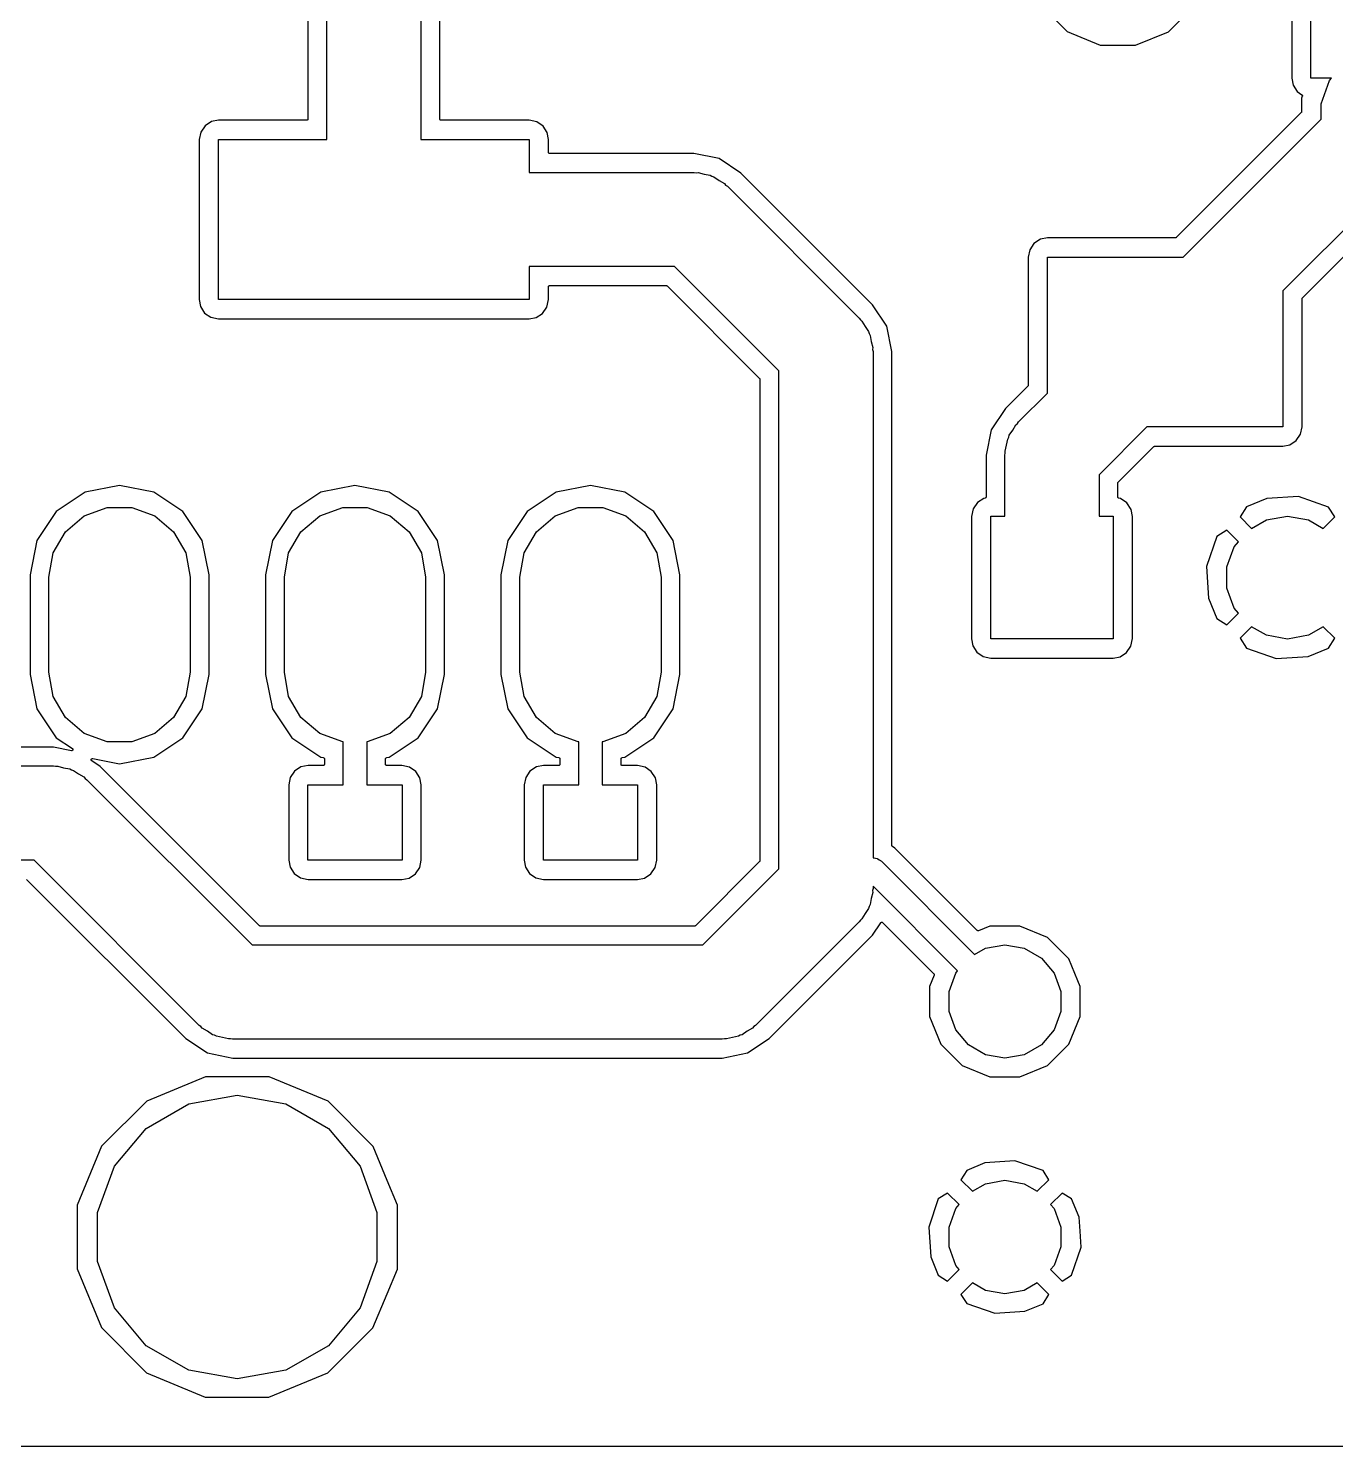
# Model space of a CAD drawing. Extents: x 0.3 to 75.7, y -92.7 to -2.
# Drawn here: x 48.13 to 62.01, y -92.72 to -77.67 of the extents above; entities that cross this region are included whole.
import ezdxf

# ---------------------------------------------------------------- set-up
doc = ezdxf.new("R2010")
doc.units = 0
doc.header["$MEASUREMENT"] = 0
doc.layers.add('BLACK', color=7, linetype='CONTINUOUS')

msp = doc.modelspace()

# ---------------------------------------------------------------- linework, layer by layer
at = {"layer": 'Black'}
for p, q in [((51.1, -74.4306), (51.1, -78.6328)), ((52.5, -78.6328), (52.5, -74.4304)), ((61.5458, -77.0013), (61.5458, -78.1988)), ((61.75, -78.2), (61.75, -77)), ((51.3, -78.85), (51.3, -77.4)), ((52.3, -77.4), (52.3, -78.85)), ((58.8942, -77.4374), (59.1612, -77.7049)), ((60.2374, -77.7058), (60.5049, -77.4388)), ((59.1612, -77.7049), (59.5102, -77.8498)), ((59.8881, -77.8502), (60.2374, -77.7058)), ((59.5102, -77.8498), (59.8881, -77.8502)), ((61.5458, -78.1988), (61.56, -78.274)), ((61.56, -78.274), (61.6038, -78.3422)), ((61.9686, -78.2), (61.75, -78.2)), ((61.8586, -78.4703), (61.948, -78.2246)), ((61.948, -78.2246), (61.9686, -78.2)), ((61.6038, -78.3422), (61.6535, -78.3761)), ((61.6502, -78.4112), (61.65, -78.5557)), ((61.6582, -78.3919), (61.6502, -78.4112)), ((61.6535, -78.3761), (61.655, -78.3776)), ((61.655, -78.3776), (61.6565, -78.379)), ((61.6565, -78.379), (61.6566, -78.3791)), ((61.6566, -78.3791), (61.6568, -78.3793)), ((61.6568, -78.3793), (61.6577, -78.3811)), ((61.6577, -78.3811), (61.6586, -78.383)), ((61.6587, -78.3898), (61.6582, -78.3919)), ((61.6586, -78.383), (61.6586, -78.3832)), ((61.6586, -78.3832), (61.6587, -78.3834)), ((61.6587, -78.3834), (61.6589, -78.3854)), ((61.6592, -78.3879), (61.6587, -78.3898)), ((61.6589, -78.3854), (61.6592, -78.3875)), ((61.6592, -78.3875), (61.6591, -78.3877)), ((61.6591, -78.3877), (61.6592, -78.3879)), ((61.6462, -78.5648), (60.3195, -79.8916)), ((61.6466, -78.5644), (61.6462, -78.5648)), ((61.647, -78.564), (61.6466, -78.5644)), ((61.6478, -78.5625), (61.647, -78.564)), ((61.6488, -78.5611), (61.6478, -78.5625)), ((61.649, -78.5606), (61.6488, -78.5611)), ((61.6493, -78.5601), (61.649, -78.5606)), ((61.6495, -78.5584), (61.6493, -78.5601)), ((61.65, -78.5568), (61.6495, -78.5584)), ((61.65, -78.5557), (61.6499, -78.5562)), ((61.6499, -78.5562), (61.65, -78.5568)), ((61.8586, -78.6353), (61.8586, -78.4703)), ((50.0078, -78.7038), (49.9622, -78.7707)), ((50.076, -78.66), (50.0078, -78.7038)), ((50.1512, -78.6458), (50.076, -78.66)), ((51.087, -78.6458), (50.1512, -78.6458)), ((51.0881, -78.6456), (51.087, -78.6458)), ((51.0893, -78.6456), (51.0881, -78.6456)), ((51.0903, -78.6452), (51.0893, -78.6456)), ((51.0914, -78.645), (51.0903, -78.6452)), ((51.0924, -78.6445), (51.0914, -78.645)), ((51.0935, -78.6441), (51.0924, -78.6445)), ((51.0944, -78.6434), (51.0935, -78.6441)), ((51.0954, -78.6428), (51.0944, -78.6434)), ((51.0961, -78.6419), (51.0954, -78.6428)), ((51.097, -78.6412), (51.0961, -78.6419)), ((51.0975, -78.6402), (51.097, -78.6412)), ((51.0983, -78.6393), (51.0975, -78.6402)), ((51.0986, -78.6383), (51.0983, -78.6393)), ((51.0992, -78.6373), (51.0986, -78.6383)), ((51.0994, -78.6362), (51.0992, -78.6373)), ((51.0998, -78.6351), (51.0994, -78.6362)), ((51.1, -78.6328), (51.0998, -78.6339)), ((51.0998, -78.6339), (51.0998, -78.6351)), ((52.5002, -78.6339), (52.5, -78.6328)), ((52.5002, -78.6351), (52.5002, -78.6339)), ((52.5006, -78.6362), (52.5002, -78.6351)), ((52.5008, -78.6373), (52.5006, -78.6362)), ((52.5014, -78.6383), (52.5008, -78.6373)), ((52.5017, -78.6393), (52.5014, -78.6383)), ((52.5025, -78.6402), (52.5017, -78.6393)), ((52.503, -78.6412), (52.5025, -78.6402)), ((52.5039, -78.6419), (52.503, -78.6412)), ((52.5046, -78.6428), (52.5039, -78.6419)), ((52.5056, -78.6434), (52.5046, -78.6428)), ((52.5065, -78.6441), (52.5056, -78.6434)), ((52.5076, -78.6445), (52.5065, -78.6441)), ((52.5086, -78.645), (52.5076, -78.6445)), ((52.5097, -78.6452), (52.5086, -78.645)), ((52.5107, -78.6456), (52.5097, -78.6452)), ((52.5119, -78.6456), (52.5107, -78.6456)), ((52.513, -78.6458), (52.5119, -78.6456)), ((53.4487, -78.6458), (52.513, -78.6458)), ((53.5293, -78.6622), (53.4487, -78.6458)), ((53.5962, -78.7078), (53.5293, -78.6622)), ((53.64, -78.776), (53.5962, -78.7078)), ((60.3943, -80.0996), (61.8586, -78.6353)), ((49.9622, -78.7707), (49.9458, -78.8513)), ((49.9458, -78.8513), (49.9458, -80.5488)), ((50.15, -80.55), (50.15, -78.85)), ((50.15, -78.85), (51.3, -78.85)), ((52.3, -78.85), (53.45, -78.85)), ((53.45, -78.85), (53.45, -79.2)), ((53.6542, -78.8512), (53.64, -78.776)), ((53.6542, -78.987), (53.6542, -78.8512)), ((53.6544, -78.9881), (53.6542, -78.987)), ((53.6544, -78.9893), (53.6544, -78.9881)), ((53.6548, -78.9903), (53.6544, -78.9893)), ((53.655, -78.9914), (53.6548, -78.9903)), ((53.6555, -78.9924), (53.655, -78.9914)), ((53.6559, -78.9935), (53.6555, -78.9924)), ((53.6566, -78.9944), (53.6559, -78.9935)), ((53.6572, -78.9954), (53.6566, -78.9944)), ((53.6581, -78.9961), (53.6572, -78.9954)), ((53.6588, -78.997), (53.6581, -78.9961)), ((53.6598, -78.9975), (53.6588, -78.997)), ((53.6607, -78.9983), (53.6598, -78.9975)), ((53.6617, -78.9986), (53.6607, -78.9983)), ((53.6627, -78.9992), (53.6617, -78.9986)), ((53.6638, -78.9994), (53.6627, -78.9992)), ((53.6649, -78.9998), (53.6638, -78.9994)), ((53.6661, -78.9998), (53.6649, -78.9998)), ((53.6672, -79), (53.6661, -78.9998)), ((55.1987, -79), (53.6672, -79)), ((55.4678, -79.0535), (55.1987, -79)), ((55.6959, -79.2059), (55.4678, -79.0535)), ((53.45, -79.2), (54, -79.2)), ((54, -79.2), (55.2, -79.2)), ((55.2, -79.2), (55.2217, -79.2038)), ((55.2217, -79.2038), (55.2436, -79.2019)), ((55.2436, -79.2019), (55.3067, -79.2188)), ((55.3067, -79.2188), (55.371, -79.2302)), ((55.371, -79.2302), (55.3901, -79.2412)), ((55.3901, -79.2412), (55.4113, -79.2468)), ((55.4113, -79.2468), (55.4648, -79.2843)), ((55.4648, -79.2843), (55.5214, -79.317)), ((55.5214, -79.317), (55.5355, -79.3338)), ((55.5355, -79.3338), (55.5536, -79.3464)), ((57.0941, -80.6041), (55.6959, -79.2059)), ((55.5536, -79.3464), (56.9536, -80.7464)), ((62.5611, -79.347), (61.4507, -80.4574)), ((61.6587, -80.5323), (62.6361, -79.5549)), ((58.8773, -79.9096), (58.8092, -79.9534)), ((58.9526, -79.8954), (58.8773, -79.9096)), ((60.3103, -79.8954), (58.9526, -79.8954)), ((60.3108, -79.8953), (60.3103, -79.8954)), ((60.3114, -79.8953), (60.3108, -79.8953)), ((60.3131, -79.8949), (60.3114, -79.8953)), ((60.3147, -79.8946), (60.3131, -79.8949)), ((60.3152, -79.8943), (60.3147, -79.8946)), ((60.3158, -79.8942), (60.3152, -79.8943)), ((60.3172, -79.8932), (60.3158, -79.8942)), ((60.3186, -79.8924), (60.3172, -79.8932)), ((60.319, -79.8919), (60.3186, -79.8924)), ((60.3195, -79.8916), (60.319, -79.8919)), ((58.7635, -80.0202), (58.7472, -80.1009)), ((58.8092, -79.9534), (58.7635, -80.0202)), ((54, -80.2), (53.45, -80.2)), ((53.45, -80.2), (53.45, -80.55)), ((54.9929, -80.2), (54, -80.2)), ((56.1, -81.3071), (54.9929, -80.2)), ((58.7472, -80.1009), (58.7472, -81.4585)), ((58.9513, -81.5426), (58.9513, -80.0996)), ((58.9513, -80.0996), (60.3943, -80.0996)), ((53.6542, -80.413), (53.6544, -80.4119)), ((53.6542, -80.5487), (53.6542, -80.413)), ((53.6544, -80.4107), (53.6548, -80.4097)), ((53.6544, -80.4119), (53.6544, -80.4107)), ((53.6548, -80.4097), (53.655, -80.4086)), ((53.655, -80.4086), (53.6555, -80.4076)), ((53.6555, -80.4076), (53.6559, -80.4065)), ((53.6559, -80.4065), (53.6566, -80.4056)), ((53.6566, -80.4056), (53.6572, -80.4046)), ((53.6572, -80.4046), (53.6581, -80.4039)), ((53.6581, -80.4039), (53.6588, -80.403)), ((53.6588, -80.403), (53.6598, -80.4025)), ((53.6598, -80.4025), (53.6607, -80.4017)), ((53.6607, -80.4017), (53.6617, -80.4014)), ((53.6617, -80.4014), (53.6627, -80.4008)), ((53.6627, -80.4008), (53.6638, -80.4006)), ((53.6638, -80.4006), (53.6649, -80.4002)), ((53.6649, -80.4002), (53.6661, -80.4002)), ((53.6661, -80.4002), (53.6672, -80.4)), ((53.6672, -80.4), (54.9047, -80.4)), ((54.9047, -80.4), (54.9052, -80.4001)), ((54.9052, -80.4001), (54.9058, -80.4)), ((54.9058, -80.4), (54.9074, -80.4005)), ((54.9074, -80.4005), (54.9091, -80.4008)), ((54.9091, -80.4008), (54.9096, -80.4011)), ((54.9096, -80.4011), (54.9102, -80.4012)), ((54.9102, -80.4012), (54.9115, -80.4022)), ((54.9115, -80.4022), (54.913, -80.403)), ((54.913, -80.403), (54.9134, -80.4035)), ((54.9134, -80.4035), (54.9139, -80.4038)), ((54.9139, -80.4038), (55.8962, -81.3861)), ((61.4507, -80.4574), (61.4507, -81.9004)), ((61.6549, -80.5403), (61.6554, -80.5387)), ((61.655, -80.5409), (61.6549, -80.5403)), ((61.6554, -80.5387), (61.6557, -80.537)), ((61.6557, -80.537), (61.6559, -80.5365)), ((61.6559, -80.5365), (61.6561, -80.536)), ((61.6561, -80.536), (61.6571, -80.5346)), ((61.6571, -80.5346), (61.6579, -80.5331)), ((61.6579, -80.5331), (61.6584, -80.5328)), ((61.6584, -80.5328), (61.6587, -80.5323)), ((49.9458, -80.5488), (49.96, -80.624)), ((49.96, -80.624), (50.0038, -80.6922)), ((53.45, -80.55), (50.15, -80.55)), ((53.5922, -80.6962), (53.6378, -80.6293)), ((53.6378, -80.6293), (53.6542, -80.5487)), ((57.2465, -80.8322), (57.0941, -80.6041)), ((61.6549, -80.5415), (61.655, -80.5409)), ((61.6549, -81.8991), (61.6549, -80.5415)), ((50.0038, -80.6922), (50.0707, -80.7378)), ((50.0707, -80.7378), (50.1513, -80.7542)), ((50.1513, -80.7542), (53.4488, -80.7542)), ((53.4488, -80.7542), (53.524, -80.74)), ((53.524, -80.74), (53.5922, -80.6962)), ((56.9536, -80.7464), (56.9662, -80.7645)), ((56.9662, -80.7645), (56.983, -80.7786)), ((56.983, -80.7786), (57.0157, -80.8352)), ((57.0157, -80.8352), (57.0532, -80.8887)), ((57.3, -81.1013), (57.2465, -80.8322)), ((57.0532, -80.8887), (57.0588, -80.9099)), ((57.0588, -80.9099), (57.0698, -80.929)), ((57.0698, -80.929), (57.0812, -80.9933)), ((57.0812, -80.9933), (57.0981, -81.0564)), ((57.0981, -81.0564), (57.0962, -81.0783)), ((57.0962, -81.0783), (57.1, -81.1)), ((57.1, -81.1), (57.1, -86.475)), ((57.3, -86.3436), (57.3, -81.1013)), ((55.8962, -81.3861), (55.8965, -81.3866)), ((55.8965, -81.3866), (55.897, -81.387)), ((55.897, -81.387), (55.8978, -81.3885)), ((55.8978, -81.3885), (55.8988, -81.3898)), ((55.8988, -81.3898), (55.8989, -81.3904)), ((55.8989, -81.3904), (55.8992, -81.3909)), ((55.8992, -81.3909), (55.8995, -81.3926)), ((55.8995, -81.3926), (55.9, -81.3942)), ((55.9, -81.3942), (55.8999, -81.3948)), ((55.8999, -81.3948), (55.9, -81.3953)), ((55.9, -81.3953), (55.9, -86.5047)), ((56.1, -86.5929), (56.1, -81.3071)), ((58.7434, -81.4677), (58.5059, -81.7051)), ((58.6464, -81.8475), (58.9513, -81.5426)), ((58.7437, -81.4672), (58.7434, -81.4677)), ((58.7441, -81.4669), (58.7437, -81.4672)), ((58.745, -81.4654), (58.7441, -81.4669)), ((58.746, -81.464), (58.745, -81.4654)), ((58.7461, -81.4635), (58.746, -81.464)), ((58.7464, -81.463), (58.7461, -81.4635)), ((58.7467, -81.4613), (58.7464, -81.463)), ((58.7471, -81.4597), (58.7467, -81.4613)), ((58.7472, -81.4585), (58.7471, -81.4591)), ((58.7471, -81.4591), (58.7471, -81.4597)), ((58.5059, -81.7051), (58.3535, -81.9332)), ((58.5843, -81.9362), (58.617, -81.8796)), ((58.617, -81.8796), (58.6338, -81.8655)), ((58.6338, -81.8655), (58.6464, -81.8475)), ((58.3535, -81.9332), (58.3, -82.2023)), ((58.5188, -82.0943), (58.5302, -82.03)), ((58.5302, -82.03), (58.5412, -82.011)), ((58.5412, -82.011), (58.5468, -81.9897)), ((58.5468, -81.9897), (58.5843, -81.9362)), ((60.0077, -81.9004), (59.5, -82.4081)), ((61.4507, -81.9004), (60.0077, -81.9004)), ((61.5929, -82.0466), (61.6385, -81.9798)), ((61.6385, -81.9798), (61.6549, -81.8991)), ((58.5, -82.201), (58.5038, -82.1794)), ((58.5019, -82.1574), (58.5188, -82.0943)), ((58.5038, -82.1794), (58.5019, -82.1574)), ((59.7038, -82.4872), (60.0826, -82.1084)), ((60.0826, -82.1084), (60.083, -82.1081)), ((60.083, -82.1081), (60.0834, -82.1076)), ((60.0834, -82.1076), (60.0849, -82.1068)), ((60.0849, -82.1068), (60.0863, -82.1058)), ((60.0863, -82.1058), (60.0868, -82.1057)), ((60.0868, -82.1057), (60.0873, -82.1054)), ((60.0873, -82.1054), (60.089, -82.1051)), ((60.089, -82.1051), (60.0906, -82.1047)), ((60.0906, -82.1047), (60.0912, -82.1047)), ((60.0912, -82.1047), (60.0918, -82.1046)), ((60.0918, -82.1046), (61.4495, -82.1046)), ((61.4495, -82.1046), (61.5247, -82.0904)), ((61.5247, -82.0904), (61.5929, -82.0466)), ((58.3, -82.2023), (58.3, -82.6447)), ((58.5, -82.85), (58.5, -82.201)), ((59.5, -82.4081), (59.5, -82.85)), ((59.7, -82.4952), (59.7005, -82.4936)), ((59.7001, -82.4958), (59.7, -82.4952)), ((59.7, -82.4964), (59.7001, -82.4958)), ((59.7, -82.6456), (59.7, -82.4964)), ((59.7005, -82.4936), (59.7008, -82.4919)), ((59.7008, -82.4919), (59.7011, -82.4914)), ((59.7011, -82.4914), (59.7012, -82.4909)), ((59.7012, -82.4909), (59.7022, -82.4895)), ((59.7022, -82.4895), (59.703, -82.488)), ((59.703, -82.488), (59.7035, -82.4876)), ((59.7035, -82.4876), (59.7038, -82.4872)), ((48.7365, -82.5939), (48.4284, -82.7998)), ((49.1, -82.5216), (48.7365, -82.5939)), ((49.4635, -82.5939), (49.1, -82.5216)), ((49.7716, -82.7998), (49.4635, -82.5939)), ((51.2365, -82.5939), (50.9284, -82.7998)), ((51.6, -82.5216), (51.2365, -82.5939)), ((51.9635, -82.5939), (51.6, -82.5216)), ((52.2716, -82.7998), (51.9635, -82.5939)), ((53.7365, -82.5939), (53.4284, -82.7998)), ((54.1, -82.5216), (53.7365, -82.5939)), ((54.4635, -82.5939), (54.1, -82.5216)), ((54.7716, -82.7998), (54.4635, -82.5939)), ((58.2996, -82.6468), (58.2993, -82.649)), ((58.3, -82.6447), (58.2996, -82.6468)), ((59.7004, -82.6477), (59.7, -82.6456)), ((59.7007, -82.6497), (59.7004, -82.6477)), ((61.618, -82.6414), (61.2801, -82.6616)), ((61.9358, -82.7513), (61.618, -82.6414)), ((48.725, -82.8457), (48.9698, -82.7566)), ((48.9698, -82.7566), (49.2302, -82.7566)), ((49.2302, -82.7566), (49.475, -82.8457)), ((51.225, -82.8457), (51.4698, -82.7566)), ((51.4698, -82.7566), (51.7302, -82.7566)), ((51.7302, -82.7566), (51.975, -82.8457)), ((53.725, -82.8457), (53.9698, -82.7566)), ((53.9698, -82.7566), (54.2302, -82.7566)), ((54.2302, -82.7566), (54.475, -82.8457)), ((58.1622, -82.7707), (58.1458, -82.8513)), ((58.2078, -82.7038), (58.1622, -82.7707)), ((58.276, -82.66), (58.2078, -82.7038)), ((58.2894, -82.6575), (58.276, -82.66)), ((58.2915, -82.6567), (58.2894, -82.6575)), ((58.2935, -82.6559), (58.2915, -82.6567)), ((58.2936, -82.6559), (58.2935, -82.6559)), ((58.2953, -82.6544), (58.2936, -82.6559)), ((58.2936, -82.6559), (58.2936, -82.6559)), ((58.297, -82.653), (58.2953, -82.6544)), ((58.2971, -82.6529), (58.297, -82.653)), ((58.297, -82.653), (58.297, -82.653)), ((58.2981, -82.651), (58.2971, -82.6529)), ((58.2992, -82.6491), (58.2981, -82.651)), ((58.2993, -82.649), (58.2992, -82.6491)), ((58.2992, -82.6491), (58.2992, -82.6491)), ((59.7008, -82.6499), (59.7007, -82.6497)), ((59.7008, -82.65), (59.7008, -82.6499)), ((59.7018, -82.6519), (59.7008, -82.65)), ((59.7028, -82.6537), (59.7018, -82.6519)), ((59.703, -82.6538), (59.7028, -82.6537)), ((59.703, -82.6539), (59.703, -82.6538)), ((59.7046, -82.6553), (59.703, -82.6539)), ((59.7062, -82.6567), (59.7046, -82.6553)), ((59.7064, -82.6567), (59.7062, -82.6567)), ((59.7065, -82.6568), (59.7064, -82.6567)), ((59.7085, -82.6576), (59.7065, -82.6568)), ((59.7104, -82.6583), (59.7085, -82.6576)), ((59.7293, -82.6622), (59.7104, -82.6583)), ((59.7962, -82.7078), (59.7293, -82.6622)), ((59.84, -82.776), (59.7962, -82.7078)), ((59.8542, -82.8512), (59.84, -82.776)), ((61.0644, -82.751), (60.9969, -82.8554)), ((61.2801, -82.6616), (61.0644, -82.751)), ((62.0031, -82.8554), (61.9358, -82.7513)), ((48.4284, -82.7998), (48.2225, -83.1079)), ((48.5255, -83.0131), (48.725, -82.8457)), ((49.475, -82.8457), (49.6745, -83.0131)), ((49.9774, -83.1079), (49.7716, -82.7998)), ((50.9284, -82.7998), (50.7225, -83.1079)), ((51.0255, -83.0131), (51.225, -82.8457)), ((51.975, -82.8457), (52.1745, -83.0131)), ((52.4774, -83.1079), (52.2716, -82.7998)), ((53.4284, -82.7998), (53.2225, -83.1079)), ((53.5255, -83.0131), (53.725, -82.8457)), ((54.475, -82.8457), (54.6745, -83.0131)), ((54.9774, -83.1079), (54.7716, -82.7998)), ((58.1458, -82.8513), (58.1458, -84.1488)), ((58.35, -84.15), (58.35, -82.85)), ((58.35, -82.85), (58.5, -82.85)), ((59.5, -82.85), (59.65, -82.85)), ((59.65, -82.85), (59.65, -84.15)), ((59.8542, -82.8572), (59.8542, -82.8512)), ((59.8542, -83.3802), (59.8542, -82.8572)), ((60.9969, -82.8554), (61.1193, -82.9778)), ((61.1193, -82.9778), (61.2768, -82.8869)), ((61.2768, -82.8869), (61.5, -82.8475)), ((61.5, -82.8475), (61.7232, -82.8869)), ((61.7232, -82.8869), (61.8807, -82.9778)), ((61.8807, -82.9778), (62.0031, -82.8554)), ((48.3952, -83.2387), (48.5255, -83.0131)), ((49.6745, -83.0131), (49.8048, -83.2387)), ((50.8952, -83.2387), (51.0255, -83.0131)), ((52.1745, -83.0131), (52.3048, -83.2387)), ((53.3952, -83.2387), (53.5255, -83.0131)), ((54.6745, -83.0131), (54.8048, -83.2387)), ((60.7513, -83.0642), (60.6414, -83.382)), ((60.8554, -82.9969), (60.7513, -83.0642)), ((60.9794, -83.1208), (60.8554, -82.9969)), ((48.2225, -83.1079), (48.15, -83.4726)), ((48.35, -83.4952), (48.3952, -83.2387)), ((49.8048, -83.2387), (49.85, -83.4952)), ((50.05, -83.4726), (49.9774, -83.1079)), ((50.7225, -83.1079), (50.65, -83.4726)), ((50.85, -83.4952), (50.8952, -83.2387)), ((52.3048, -83.2387), (52.35, -83.4952)), ((52.55, -83.4726), (52.4774, -83.1079)), ((53.2225, -83.1079), (53.15, -83.4726)), ((53.35, -83.4952), (53.3952, -83.2387)), ((54.8048, -83.2387), (54.85, -83.4952)), ((55.05, -83.4726), (54.9774, -83.1079)), ((60.8574, -83.3867), (60.9349, -83.1738)), ((60.9349, -83.1738), (60.9794, -83.1208)), ((59.8542, -84.1428), (59.8542, -83.3802)), ((60.6414, -83.382), (60.6616, -83.7199)), ((60.8574, -83.6133), (60.8574, -83.3867)), ((48.15, -83.4726), (48.15, -84.5274)), ((48.35, -84.5048), (48.35, -83.4952)), ((49.85, -83.4952), (49.85, -84.5048)), ((50.05, -84.5274), (50.05, -83.4726)), ((50.65, -83.4726), (50.65, -84.5274)), ((50.85, -84.5048), (50.85, -83.4952)), ((52.35, -83.4952), (52.35, -84.5048)), ((52.55, -84.5274), (52.55, -83.4726)), ((53.15, -83.4726), (53.15, -84.5274)), ((53.35, -84.5048), (53.35, -83.4952)), ((54.85, -83.4952), (54.85, -84.5048)), ((55.05, -84.5274), (55.05, -83.4726)), ((60.9349, -83.8262), (60.8574, -83.6133)), ((60.6616, -83.7199), (60.751, -83.9356)), ((60.9794, -83.8792), (60.9349, -83.8262)), ((60.751, -83.9356), (60.8554, -84.0031)), ((60.8554, -84.0031), (60.9794, -83.8792)), ((58.1458, -84.1488), (58.16, -84.224)), ((59.65, -84.15), (58.35, -84.15)), ((59.8378, -84.2293), (59.8542, -84.1487)), ((59.8542, -84.1487), (59.8542, -84.1428)), ((61.1193, -84.0222), (60.9969, -84.1446)), ((60.9969, -84.1446), (61.0642, -84.2487)), ((61.2768, -84.1131), (61.1193, -84.0222)), ((61.5, -84.1525), (61.2768, -84.1131)), ((61.7232, -84.1131), (61.5, -84.1525)), ((61.8807, -84.0222), (61.7232, -84.1131)), ((62.0031, -84.1446), (61.8807, -84.0222)), ((61.9356, -84.249), (62.0031, -84.1446)), ((58.16, -84.224), (58.2038, -84.2922)), ((58.2038, -84.2922), (58.2707, -84.3378)), ((59.724, -84.34), (59.7922, -84.2962)), ((59.7922, -84.2962), (59.8378, -84.2293)), ((61.0642, -84.2487), (61.382, -84.3586)), ((61.7199, -84.3384), (61.9356, -84.249)), ((58.2707, -84.3378), (58.3513, -84.3542)), ((58.3513, -84.3542), (59.6488, -84.3542)), ((59.6488, -84.3542), (59.724, -84.34)), ((61.382, -84.3586), (61.7199, -84.3384)), ((48.15, -84.5274), (48.2225, -84.8921)), ((48.3952, -84.7613), (48.35, -84.5048)), ((49.85, -84.5048), (49.8048, -84.7613)), ((49.9774, -84.8921), (50.05, -84.5274)), ((50.65, -84.5274), (50.7225, -84.8921)), ((50.8952, -84.7613), (50.85, -84.5048)), ((52.35, -84.5048), (52.3048, -84.7613)), ((52.4774, -84.8921), (52.55, -84.5274)), ((53.15, -84.5274), (53.2225, -84.8921)), ((53.3952, -84.7613), (53.35, -84.5048)), ((54.85, -84.5048), (54.8048, -84.7613)), ((54.9774, -84.8921), (55.05, -84.5274)), ((48.2225, -84.8921), (48.4284, -85.2002)), ((48.5255, -84.9869), (48.3952, -84.7613)), ((49.8048, -84.7613), (49.6745, -84.9869)), ((49.7716, -85.2002), (49.9774, -84.8921)), ((50.7225, -84.8921), (50.9284, -85.2002)), ((51.0255, -84.9869), (50.8952, -84.7613)), ((52.3048, -84.7613), (52.1745, -84.9869)), ((52.2716, -85.2002), (52.4774, -84.8921)), ((53.2225, -84.8921), (53.4284, -85.2002)), ((53.5255, -84.9869), (53.3952, -84.7613)), ((54.8048, -84.7613), (54.6745, -84.9869)), ((54.7716, -85.2002), (54.9774, -84.8921)), ((48.725, -85.1543), (48.5255, -84.9869)), ((49.6745, -84.9869), (49.475, -85.1543)), ((51.225, -85.1543), (51.0255, -84.9869)), ((52.1745, -84.9869), (51.975, -85.1543)), ((53.725, -85.1543), (53.5255, -84.9869)), ((54.6745, -84.9869), (54.475, -85.1543)), ((48.4284, -85.2002), (48.5993, -85.3144)), ((48.9698, -85.2434), (48.725, -85.1543)), ((49.475, -85.1543), (49.2302, -85.2434)), ((49.4635, -85.4061), (49.7716, -85.2002)), ((50.9284, -85.2002), (51.2365, -85.4061)), ((51.4698, -85.2434), (51.225, -85.1543)), ((51.975, -85.1543), (51.7302, -85.2434)), ((51.9635, -85.4061), (52.2716, -85.2002)), ((53.4284, -85.2002), (53.7365, -85.4061)), ((53.9698, -85.2434), (53.725, -85.1543)), ((54.475, -85.1543), (54.2302, -85.2434)), ((54.4635, -85.4061), (54.7716, -85.2002)), ((48.3987, -85.3), (47.1377, -85.3)), ((48.5895, -85.338), (48.3987, -85.3)), ((48.5915, -85.338), (48.5895, -85.338)), ((48.5935, -85.3381), (48.5915, -85.338)), ((48.5938, -85.338), (48.5935, -85.3381)), ((48.594, -85.3381), (48.5938, -85.338)), ((48.5959, -85.3374), (48.594, -85.3381)), ((48.5978, -85.3369), (48.5959, -85.3374)), ((48.598, -85.3367), (48.5978, -85.3369)), ((48.5983, -85.3366), (48.598, -85.3367)), ((48.5998, -85.3354), (48.5983, -85.3366)), ((48.5993, -85.3144), (48.6007, -85.3158)), ((48.6015, -85.3342), (48.5998, -85.3354)), ((48.6007, -85.3158), (48.6022, -85.3171)), ((48.6016, -85.334), (48.6015, -85.3342)), ((48.6018, -85.3338), (48.6016, -85.334)), ((48.6029, -85.3321), (48.6018, -85.3338)), ((48.6022, -85.3171), (48.6023, -85.3173)), ((48.6023, -85.3173), (48.6025, -85.3175)), ((48.6025, -85.3175), (48.6034, -85.3193)), ((48.604, -85.3304), (48.6029, -85.3321)), ((48.6034, -85.3193), (48.6044, -85.321)), ((48.6042, -85.3299), (48.604, -85.3302)), ((48.604, -85.3302), (48.604, -85.3304)), ((48.6046, -85.328), (48.6042, -85.3299)), ((48.6044, -85.321), (48.6044, -85.3213)), ((48.6044, -85.3213), (48.6045, -85.3216)), ((48.6045, -85.3216), (48.6048, -85.3235)), ((48.605, -85.3261), (48.6046, -85.328)), ((48.6048, -85.3235), (48.6051, -85.3255)), ((48.6051, -85.3255), (48.605, -85.3258)), ((48.605, -85.3258), (48.605, -85.3261)), ((49.2302, -85.2434), (48.9698, -85.2434)), ((51.475, -85.2434), (51.4698, -85.2434)), ((51.475, -85.7), (51.475, -85.2434)), ((51.7302, -85.2434), (51.725, -85.2434)), ((51.725, -85.2434), (51.725, -85.7)), ((53.975, -85.2434), (53.9698, -85.2434)), ((53.975, -85.7), (53.975, -85.2434)), ((54.2302, -85.2434), (54.225, -85.2434)), ((54.225, -85.2434), (54.225, -85.7)), ((46.2483, -85.5), (48.4, -85.5)), ((48.4, -85.5), (48.4217, -85.5038)), ((48.4217, -85.5038), (48.4436, -85.5019)), ((48.4436, -85.5019), (48.5067, -85.5188)), ((48.7993, -85.4336), (48.7998, -85.4317)), ((48.7993, -85.4339), (48.7993, -85.4336)), ((48.7993, -85.4341), (48.7993, -85.4339)), ((48.7996, -85.4361), (48.7993, -85.4341)), ((48.7998, -85.4381), (48.7996, -85.4361)), ((48.7998, -85.4317), (48.8002, -85.4297)), ((48.7999, -85.4383), (48.7998, -85.4381)), ((48.8, -85.4386), (48.7999, -85.4383)), ((48.8009, -85.4403), (48.8, -85.4386)), ((48.8002, -85.4297), (48.8003, -85.4295)), ((48.8003, -85.4295), (48.8004, -85.4292)), ((48.8004, -85.4292), (48.8015, -85.4275)), ((48.8018, -85.4421), (48.8009, -85.4403)), ((48.8015, -85.4275), (48.8025, -85.4259)), ((48.802, -85.4423), (48.8018, -85.4421)), ((48.8021, -85.4426), (48.802, -85.4423)), ((48.8036, -85.4439), (48.8021, -85.4426)), ((48.8025, -85.4259), (48.8027, -85.4257)), ((48.8027, -85.4257), (48.8029, -85.4254)), ((48.8029, -85.4254), (48.8045, -85.4243)), ((48.805, -85.4452), (48.8036, -85.4439)), ((48.8045, -85.4243), (48.806, -85.423)), ((48.8959, -85.5059), (48.805, -85.4452)), ((48.806, -85.423), (48.8063, -85.4229)), ((48.8063, -85.4229), (48.8065, -85.4228)), ((48.8065, -85.4228), (48.8084, -85.4222)), ((48.8084, -85.4222), (48.8103, -85.4216)), ((48.8103, -85.4216), (48.8106, -85.4216)), ((48.8106, -85.4216), (48.8109, -85.4215)), ((48.8109, -85.4215), (48.8128, -85.4216)), ((48.8128, -85.4216), (48.8148, -85.4217)), ((48.8148, -85.4217), (49.1, -85.4784)), ((50.5861, -87.1962), (48.8959, -85.5059)), ((49.1, -85.4784), (49.4635, -85.4061)), ((51.1012, -85.4958), (51.026, -85.51)), ((51.262, -85.4958), (51.1012, -85.4958)), ((51.2365, -85.4061), (51.2645, -85.4117)), ((51.2631, -85.4956), (51.262, -85.4958)), ((51.2643, -85.4956), (51.2631, -85.4956)), ((51.2653, -85.4952), (51.2643, -85.4956)), ((51.2645, -85.4117), (51.2665, -85.4124)), ((51.2664, -85.495), (51.2653, -85.4952)), ((51.2674, -85.4945), (51.2664, -85.495)), ((51.2665, -85.4124), (51.2685, -85.4132)), ((51.2685, -85.4941), (51.2674, -85.4945)), ((51.2685, -85.4132), (51.2686, -85.4133)), ((51.2694, -85.4934), (51.2685, -85.4941)), ((51.2686, -85.4133), (51.2687, -85.4133)), ((51.2687, -85.4133), (51.2703, -85.4147)), ((51.2704, -85.4928), (51.2694, -85.4934)), ((51.2703, -85.4147), (51.272, -85.4161)), ((51.2711, -85.4919), (51.2704, -85.4928)), ((51.272, -85.4912), (51.2711, -85.4919)), ((51.272, -85.4161), (51.272, -85.4162)), ((51.272, -85.4162), (51.2721, -85.4163)), ((51.2725, -85.4902), (51.272, -85.4912)), ((51.2721, -85.4163), (51.2732, -85.4181)), ((51.2733, -85.4893), (51.2725, -85.4902)), ((51.2732, -85.4181), (51.2742, -85.42)), ((51.2736, -85.4883), (51.2733, -85.4893)), ((51.2742, -85.4873), (51.2736, -85.4883)), ((51.2742, -85.42), (51.2742, -85.4201)), ((51.2742, -85.4201), (51.2743, -85.4203)), ((51.2744, -85.4862), (51.2742, -85.4873)), ((51.2743, -85.4203), (51.2746, -85.4223)), ((51.2748, -85.4851), (51.2744, -85.4862)), ((51.2746, -85.4223), (51.275, -85.4244)), ((51.275, -85.4828), (51.2748, -85.4839)), ((51.2748, -85.4839), (51.2748, -85.4851)), ((51.275, -85.4244), (51.275, -85.4828)), ((51.925, -85.4244), (51.9254, -85.4223)), ((51.925, -85.4828), (51.925, -85.4244)), ((51.9252, -85.4839), (51.925, -85.4828)), ((51.9252, -85.4851), (51.9252, -85.4839)), ((51.9256, -85.4862), (51.9252, -85.4851)), ((51.9254, -85.4223), (51.9257, -85.4203)), ((51.9258, -85.4873), (51.9256, -85.4862)), ((51.9257, -85.4203), (51.9258, -85.4201)), ((51.9258, -85.42), (51.9268, -85.4181)), ((51.9258, -85.4201), (51.9258, -85.42)), ((51.9264, -85.4883), (51.9258, -85.4873)), ((51.9267, -85.4893), (51.9264, -85.4883)), ((51.9275, -85.4902), (51.9267, -85.4893)), ((51.9268, -85.4181), (51.9279, -85.4163)), ((51.928, -85.4912), (51.9275, -85.4902)), ((51.9279, -85.4163), (51.928, -85.4162)), ((51.928, -85.4161), (51.9297, -85.4147)), ((51.928, -85.4162), (51.928, -85.4161)), ((51.9289, -85.4919), (51.928, -85.4912)), ((51.9296, -85.4928), (51.9289, -85.4919)), ((51.9306, -85.4934), (51.9296, -85.4928)), ((51.9297, -85.4147), (51.9313, -85.4133)), ((51.9315, -85.4941), (51.9306, -85.4934)), ((51.9313, -85.4133), (51.9314, -85.4133)), ((51.9314, -85.4133), (51.9315, -85.4132)), ((51.9315, -85.4132), (51.9335, -85.4124)), ((51.9326, -85.4945), (51.9315, -85.4941)), ((51.9336, -85.495), (51.9326, -85.4945)), ((51.9335, -85.4124), (51.9355, -85.4117)), ((51.9347, -85.4952), (51.9336, -85.495)), ((51.9357, -85.4956), (51.9347, -85.4952)), ((51.9355, -85.4117), (51.9635, -85.4061)), ((51.9369, -85.4956), (51.9357, -85.4956)), ((51.938, -85.4958), (51.9369, -85.4956)), ((52.0987, -85.4958), (51.938, -85.4958)), ((52.1793, -85.5122), (52.0987, -85.4958)), ((53.6012, -85.4958), (53.526, -85.51)), ((53.762, -85.4958), (53.6012, -85.4958)), ((53.7365, -85.4061), (53.7645, -85.4117)), ((53.7631, -85.4956), (53.762, -85.4958)), ((53.7643, -85.4956), (53.7631, -85.4956)), ((53.7653, -85.4952), (53.7643, -85.4956)), ((53.7645, -85.4117), (53.7665, -85.4124)), ((53.7664, -85.495), (53.7653, -85.4952)), ((53.7674, -85.4945), (53.7664, -85.495)), ((53.7665, -85.4124), (53.7685, -85.4132)), ((53.7685, -85.4941), (53.7674, -85.4945)), ((53.7685, -85.4132), (53.7686, -85.4133)), ((53.7694, -85.4934), (53.7685, -85.4941)), ((53.7686, -85.4133), (53.7687, -85.4133)), ((53.7687, -85.4133), (53.7703, -85.4147)), ((53.7704, -85.4928), (53.7694, -85.4934)), ((53.7703, -85.4147), (53.772, -85.4161)), ((53.7711, -85.4919), (53.7704, -85.4928)), ((53.772, -85.4912), (53.7711, -85.4919)), ((53.772, -85.4161), (53.772, -85.4162)), ((53.772, -85.4162), (53.7721, -85.4163)), ((53.7725, -85.4902), (53.772, -85.4912)), ((53.7721, -85.4163), (53.7732, -85.4181)), ((53.7733, -85.4893), (53.7725, -85.4902)), ((53.7732, -85.4181), (53.7742, -85.42)), ((53.7736, -85.4883), (53.7733, -85.4893)), ((53.7742, -85.4873), (53.7736, -85.4883)), ((53.7742, -85.42), (53.7742, -85.4201)), ((53.7742, -85.4201), (53.7743, -85.4203)), ((53.7744, -85.4862), (53.7742, -85.4873)), ((53.7743, -85.4203), (53.7746, -85.4223)), ((53.7748, -85.4851), (53.7744, -85.4862)), ((53.7746, -85.4223), (53.775, -85.4244)), ((53.775, -85.4828), (53.7748, -85.4839)), ((53.7748, -85.4839), (53.7748, -85.4851)), ((53.775, -85.4244), (53.775, -85.4828)), ((54.425, -85.4244), (54.4254, -85.4223)), ((54.425, -85.4828), (54.425, -85.4244)), ((54.4252, -85.4839), (54.425, -85.4828)), ((54.4252, -85.4851), (54.4252, -85.4839)), ((54.4256, -85.4862), (54.4252, -85.4851)), ((54.4254, -85.4223), (54.4257, -85.4203)), ((54.4258, -85.4873), (54.4256, -85.4862)), ((54.4257, -85.4203), (54.4258, -85.4201)), ((54.4258, -85.42), (54.4268, -85.4181)), ((54.4258, -85.4201), (54.4258, -85.42)), ((54.4264, -85.4883), (54.4258, -85.4873)), ((54.4267, -85.4893), (54.4264, -85.4883)), ((54.4275, -85.4902), (54.4267, -85.4893)), ((54.4268, -85.4181), (54.4279, -85.4163)), ((54.428, -85.4912), (54.4275, -85.4902)), ((54.4279, -85.4163), (54.428, -85.4162)), ((54.428, -85.4161), (54.4297, -85.4147)), ((54.428, -85.4162), (54.428, -85.4161)), ((54.4289, -85.4919), (54.428, -85.4912)), ((54.4296, -85.4928), (54.4289, -85.4919)), ((54.4306, -85.4934), (54.4296, -85.4928)), ((54.4297, -85.4147), (54.4313, -85.4133)), ((54.4315, -85.4941), (54.4306, -85.4934)), ((54.4313, -85.4133), (54.4314, -85.4133)), ((54.4314, -85.4133), (54.4315, -85.4132)), ((54.4315, -85.4132), (54.4335, -85.4124)), ((54.4326, -85.4945), (54.4315, -85.4941)), ((54.4336, -85.495), (54.4326, -85.4945)), ((54.4335, -85.4124), (54.4355, -85.4117)), ((54.4347, -85.4952), (54.4336, -85.495)), ((54.4357, -85.4956), (54.4347, -85.4952)), ((54.4355, -85.4117), (54.4635, -85.4061)), ((54.4369, -85.4956), (54.4357, -85.4956)), ((54.438, -85.4958), (54.4369, -85.4956)), ((54.5987, -85.4958), (54.438, -85.4958)), ((54.6793, -85.5122), (54.5987, -85.4958)), ((48.5067, -85.5188), (48.571, -85.5302)), ((48.571, -85.5302), (48.5901, -85.5412)), ((48.5901, -85.5412), (48.6113, -85.5468)), ((48.6113, -85.5468), (48.6648, -85.5843)), ((48.6648, -85.5843), (48.7214, -85.617)), ((48.7214, -85.617), (48.7355, -85.6338)), ((48.7355, -85.6338), (48.7536, -85.6464)), ((48.7536, -85.6464), (50.5071, -87.4)), ((50.9122, -85.6207), (50.8958, -85.7013)), ((50.9578, -85.5538), (50.9122, -85.6207)), ((51.026, -85.51), (50.9578, -85.5538)), ((52.2462, -85.5578), (52.1793, -85.5122)), ((52.29, -85.626), (52.2462, -85.5578)), ((52.3042, -85.7012), (52.29, -85.626)), ((53.4122, -85.6207), (53.3958, -85.7013)), ((53.4578, -85.5538), (53.4122, -85.6207)), ((53.526, -85.51), (53.4578, -85.5538)), ((54.7462, -85.5578), (54.6793, -85.5122)), ((54.79, -85.626), (54.7462, -85.5578)), ((54.8042, -85.7012), (54.79, -85.626)), ((50.8958, -85.7013), (50.8958, -86.4988)), ((51.1, -86.5), (51.1, -85.7)), ((51.1, -85.7), (51.475, -85.7)), ((51.725, -85.7), (52.1, -85.7)), ((52.1, -85.7), (52.1, -86.5)), ((52.3042, -86.4987), (52.3042, -85.7012)), ((53.3958, -85.7013), (53.3958, -86.4988)), ((53.6, -86.5), (53.6, -85.7)), ((53.6, -85.7), (53.975, -85.7)), ((54.225, -85.7), (54.6, -85.7)), ((54.6, -85.7), (54.6, -86.5)), ((54.8042, -86.4987), (54.8042, -85.7012)), ((57.3003, -86.3454), (57.3, -86.3436)), ((57.3005, -86.3473), (57.3003, -86.3454)), ((57.3007, -86.3476), (57.3005, -86.3473)), ((57.3008, -86.3481), (57.3007, -86.3476)), ((57.3017, -86.3497), (57.3008, -86.3481)), ((57.3025, -86.3513), (57.3017, -86.3497)), ((57.3028, -86.3516), (57.3025, -86.3513)), ((57.303, -86.352), (57.3028, -86.3516)), ((57.3045, -86.3532), (57.303, -86.352)), ((57.3058, -86.3544), (57.3045, -86.3532)), ((57.3307, -86.3711), (57.3058, -86.3544)), ((57.4605, -86.5009), (57.3307, -86.3711)), ((48.1929, -86.5), (46.2483, -86.5)), ((49.9464, -88.2536), (48.1929, -86.5)), ((50.8958, -86.4988), (50.91, -86.574)), ((52.1, -86.5), (51.1, -86.5)), ((52.2878, -86.5793), (52.3042, -86.4987)), ((53.3958, -86.4988), (53.41, -86.574)), ((54.6, -86.5), (53.6, -86.5)), ((54.7878, -86.5793), (54.8042, -86.4987)), ((55.8962, -86.5139), (55.2139, -87.1962)), ((55.8965, -86.5134), (55.8962, -86.5139)), ((55.897, -86.513), (55.8965, -86.5134)), ((55.8978, -86.5115), (55.897, -86.513)), ((55.8988, -86.5102), (55.8978, -86.5115)), ((55.8989, -86.5096), (55.8988, -86.5102)), ((55.8992, -86.5091), (55.8989, -86.5096)), ((55.8995, -86.5074), (55.8992, -86.5091)), ((55.9, -86.5058), (55.8995, -86.5074)), ((55.9, -86.5047), (55.8999, -86.5052)), ((55.8999, -86.5052), (55.9, -86.5058)), ((57.1, -86.475), (57.1054, -86.476)), ((57.1054, -86.476), (57.1109, -86.4755)), ((57.1109, -86.4755), (57.1267, -86.4797)), ((57.1267, -86.4797), (57.1428, -86.4825)), ((57.1428, -86.4825), (57.1475, -86.4853)), ((57.1475, -86.4853), (57.1528, -86.4867)), ((57.1528, -86.4867), (57.1662, -86.4961)), ((57.1662, -86.4961), (57.1803, -86.5042)), ((57.1803, -86.5042), (57.1839, -86.5085)), ((57.1839, -86.5085), (57.1884, -86.5116)), ((57.1884, -86.5116), (58.1779, -87.5011)), ((58.2066, -87.247), (57.4605, -86.5009)), ((57.4605, -86.5009), (57.4605, -86.5009)), ((48.1139, -86.7038), (49.8041, -88.3941)), ((50.91, -86.574), (50.9538, -86.6422)), ((50.9538, -86.6422), (51.0207, -86.6878)), ((51.0207, -86.6878), (51.1013, -86.7042)), ((51.1013, -86.7042), (52.0988, -86.7042)), ((52.0988, -86.7042), (52.174, -86.69)), ((52.174, -86.69), (52.2422, -86.6462)), ((52.2422, -86.6462), (52.2878, -86.5793)), ((53.41, -86.574), (53.4538, -86.6422)), ((53.4538, -86.6422), (53.5207, -86.6878)), ((53.5207, -86.6878), (53.6013, -86.7042)), ((53.6013, -86.7042), (54.5988, -86.7042)), ((54.5988, -86.7042), (54.674, -86.69)), ((54.674, -86.69), (54.7422, -86.6462)), ((54.7422, -86.6462), (54.7878, -86.5793)), ((55.2929, -87.4), (56.1, -86.5929)), ((57.0981, -86.8436), (57.0812, -86.9067)), ((57.1, -86.8), (57.0962, -86.8217)), ((57.0962, -86.8217), (57.0981, -86.8436)), ((57.9983, -87.6751), (57.1, -86.7768)), ((57.1, -86.7768), (57.1, -86.8)), ((57.0532, -87.0113), (57.0157, -87.0648)), ((57.0588, -86.9901), (57.0532, -87.0113)), ((57.0698, -86.971), (57.0588, -86.9901)), ((57.0812, -86.9067), (57.0698, -86.971)), ((56.9536, -87.1536), (55.8536, -88.2536)), ((56.9662, -87.1355), (56.9536, -87.1536)), ((56.983, -87.1214), (56.9662, -87.1355)), ((57.0157, -87.0648), (56.983, -87.1214)), ((57.0941, -87.2959), (57.1823, -87.1639)), ((57.1823, -87.1639), (57.1824, -87.1638)), ((57.1824, -87.1636), (57.184, -87.1621)), ((57.1824, -87.1638), (57.1824, -87.1636)), ((57.184, -87.1621), (57.1854, -87.1606)), ((57.1854, -87.1606), (57.1855, -87.1605)), ((57.1855, -87.1605), (57.1856, -87.1604)), ((57.1856, -87.1604), (57.1876, -87.1595)), ((57.1876, -87.1595), (57.1894, -87.1586)), ((57.1894, -87.1586), (57.1896, -87.1586)), ((57.1896, -87.1586), (57.1897, -87.1585)), ((57.1897, -87.1585), (57.1919, -87.1583)), ((57.1919, -87.1583), (57.1939, -87.1581)), ((57.1939, -87.1581), (57.1941, -87.1582)), ((57.1941, -87.1582), (57.1942, -87.1581)), ((57.1942, -87.1581), (57.1963, -87.1587)), ((57.1963, -87.1587), (57.1983, -87.1592)), ((57.1983, -87.1592), (57.1984, -87.1593)), ((57.1984, -87.1593), (57.1986, -87.1593)), ((57.1986, -87.1593), (57.2003, -87.1605)), ((57.2003, -87.1605), (57.2021, -87.1617)), ((57.2021, -87.1617), (57.2022, -87.1618)), ((57.2022, -87.1618), (57.2023, -87.1619)), ((57.2023, -87.1619), (57.7469, -87.7065)), ((50.5866, -87.1965), (50.5861, -87.1962)), ((50.587, -87.197), (50.5866, -87.1965)), ((50.5884, -87.1978), (50.587, -87.197)), ((50.5898, -87.1988), (50.5884, -87.1978)), ((50.5904, -87.1989), (50.5898, -87.1988)), ((50.5909, -87.1992), (50.5904, -87.1989)), ((50.5926, -87.1995), (50.5909, -87.1992)), ((50.5942, -87.2), (50.5926, -87.1995)), ((50.5948, -87.1999), (50.5942, -87.2)), ((50.5953, -87.2), (50.5948, -87.1999)), ((55.2047, -87.2), (50.5953, -87.2)), ((55.2052, -87.1999), (55.2047, -87.2)), ((55.2058, -87.2), (55.2052, -87.1999)), ((55.2074, -87.1995), (55.2058, -87.2)), ((55.2091, -87.1992), (55.2074, -87.1995)), ((55.2096, -87.1989), (55.2091, -87.1992)), ((55.2102, -87.1988), (55.2096, -87.1989)), ((55.2115, -87.1978), (55.2102, -87.1988)), ((55.213, -87.197), (55.2115, -87.1978)), ((55.2134, -87.1965), (55.213, -87.197)), ((55.2139, -87.1962), (55.2134, -87.1965)), ((55.9959, -88.3941), (57.0941, -87.2959)), ((58.2073, -87.2475), (58.2066, -87.247)), ((58.2079, -87.2481), (58.2073, -87.2475)), ((58.2091, -87.2487), (58.2079, -87.2481)), ((58.2103, -87.2496), (58.2091, -87.2487)), ((58.2111, -87.2498), (58.2103, -87.2496)), ((58.2119, -87.2502), (58.2111, -87.2498)), ((58.2133, -87.2504), (58.2119, -87.2502)), ((58.2146, -87.2507), (58.2133, -87.2504)), ((58.2155, -87.2506), (58.2146, -87.2507)), ((58.2163, -87.2508), (58.2155, -87.2506)), ((58.2177, -87.2505), (58.2163, -87.2508)), ((58.2191, -87.2503), (58.2177, -87.2505)), ((58.2199, -87.25), (58.2191, -87.2503)), ((58.2207, -87.2498), (58.2199, -87.25)), ((58.3416, -87.1999), (58.2207, -87.2498)), ((58.6598, -87.2001), (58.3416, -87.1999)), ((58.9538, -87.3222), (58.6598, -87.2001)), ((50.5071, -87.4), (51.6, -87.4)), ((51.6, -87.4), (54.1, -87.4)), ((54.1, -87.4), (55.2929, -87.4)), ((58.1779, -87.5011), (58.294, -87.434)), ((58.294, -87.434), (58.5, -87.3977)), ((58.5, -87.3977), (58.706, -87.434)), ((58.706, -87.434), (58.8871, -87.5386)), ((59.1786, -87.5474), (58.9538, -87.3222)), ((58.8871, -87.5386), (59.0216, -87.6989)), ((59.2751, -87.7809), (59.1786, -87.5474)), ((57.7497, -87.7207), (57.7001, -87.8402)), ((57.7469, -87.7065), (57.7474, -87.7073)), ((57.7474, -87.7073), (57.7481, -87.7078)), ((57.7481, -87.7078), (57.7487, -87.7091)), ((57.7487, -87.7091), (57.7495, -87.7102)), ((57.7495, -87.7102), (57.7497, -87.7111)), ((57.7497, -87.7111), (57.7501, -87.7118)), ((57.7499, -87.7199), (57.7497, -87.7207)), ((57.7503, -87.7191), (57.7499, -87.7199)), ((57.7501, -87.7118), (57.7503, -87.7132)), ((57.7503, -87.7132), (57.7507, -87.7146)), ((57.7504, -87.7177), (57.7503, -87.7191)), ((57.7507, -87.7163), (57.7504, -87.7177)), ((57.7507, -87.7146), (57.7506, -87.7155)), ((57.7506, -87.7155), (57.7507, -87.7163)), ((57.9069, -87.8954), (57.9784, -87.6989)), ((57.9784, -87.6989), (57.9983, -87.6751)), ((59.0216, -87.6989), (59.0931, -87.8954)), ((57.7001, -87.8402), (57.6999, -88.1584)), ((57.9069, -88.1046), (57.9069, -87.8954)), ((59.0931, -87.8954), (59.0931, -88.1046)), ((59.3001, -87.8416), (59.2751, -87.7809)), ((59.2999, -88.1598), (59.3001, -87.8416)), ((57.6999, -88.1584), (57.8214, -88.4526)), ((57.9784, -88.3011), (57.9069, -88.1046)), ((59.0931, -88.1046), (59.0216, -88.3011)), ((59.1778, -88.4538), (59.2999, -88.1598)), ((49.9645, -88.2662), (49.9464, -88.2536)), ((49.9786, -88.283), (49.9645, -88.2662)), ((50.0352, -88.3157), (49.9786, -88.283)), ((50.0887, -88.3532), (50.0352, -88.3157)), ((50.1099, -88.3588), (50.0887, -88.3532)), ((50.129, -88.3698), (50.1099, -88.3588)), ((55.6901, -88.3588), (55.671, -88.3698)), ((55.7113, -88.3532), (55.6901, -88.3588)), ((55.7648, -88.3157), (55.7113, -88.3532)), ((55.8214, -88.283), (55.7648, -88.3157)), ((55.8355, -88.2662), (55.8214, -88.283)), ((55.8536, -88.2536), (55.8355, -88.2662)), ((58.1129, -88.4614), (57.9784, -88.3011)), ((59.0216, -88.3011), (58.8871, -88.4614)), ((49.8041, -88.3941), (50.0322, -88.5465)), ((50.1933, -88.3812), (50.129, -88.3698)), ((50.2564, -88.3981), (50.1933, -88.3812)), ((50.2783, -88.3962), (50.2564, -88.3981)), ((50.3, -88.4), (50.2783, -88.3962)), ((51.6, -88.4), (50.3, -88.4)), ((54.1, -88.4), (51.6, -88.4)), ((55.5, -88.4), (54.1, -88.4)), ((55.5217, -88.3962), (55.5, -88.4)), ((55.5436, -88.3981), (55.5217, -88.3962)), ((55.6067, -88.3812), (55.5436, -88.3981)), ((55.671, -88.3698), (55.6067, -88.3812)), ((55.7678, -88.5465), (55.9959, -88.3941)), ((57.8214, -88.4526), (58.0462, -88.6778)), ((58.294, -88.566), (58.1129, -88.4614)), ((58.8871, -88.4614), (58.706, -88.566)), ((58.9526, -88.6786), (59.1778, -88.4538)), ((50.0322, -88.5465), (50.3013, -88.6)), ((50.3013, -88.6), (55.4987, -88.6)), ((55.4987, -88.6), (55.7678, -88.5465)), ((58.5, -88.6023), (58.294, -88.566)), ((58.706, -88.566), (58.5, -88.6023)), ((50.0133, -88.7997), (49.3883, -89.058)), ((50.6896, -88.8003), (50.0133, -88.7997)), ((51.3142, -89.0597), (50.6896, -88.8003)), ((58.0462, -88.6778), (58.3402, -88.7999)), ((58.3402, -88.7999), (58.6584, -88.8001)), ((58.6584, -88.8001), (58.9526, -88.6786)), ((49.3883, -89.058), (48.9097, -89.5358)), ((49.3821, -89.3465), (49.835, -89.0851)), ((49.835, -89.0851), (50.35, -88.9943)), ((50.35, -88.9943), (50.865, -89.0851)), ((50.865, -89.0851), (51.3179, -89.3465)), ((51.792, -89.5383), (51.3142, -89.0597)), ((49.046, -89.7471), (49.3821, -89.3465)), ((51.3179, -89.3465), (51.654, -89.7471)), ((48.9097, -89.5358), (48.6503, -90.1604)), ((51.9408, -89.8984), (51.792, -89.5383)), ((58.2881, -89.7122), (58.0947, -89.7924)), ((58.6061, -89.6913), (58.2881, -89.7122)), ((58.9056, -89.7928), (58.6061, -89.6913)), ((48.8671, -90.2385), (49.046, -89.7471)), ((51.654, -89.7471), (51.8329, -90.2385)), ((58.0947, -89.7924), (58.033, -89.8916)), ((58.967, -89.8916), (58.9056, -89.7928)), ((52.0503, -90.1633), (51.9408, -89.8984)), ((58.033, -89.8916), (58.1554, -90.014)), ((58.1554, -90.014), (58.294, -89.934)), ((58.294, -89.934), (58.5, -89.8977)), ((58.5, -89.8977), (58.706, -89.934)), ((58.706, -89.934), (58.8446, -90.014)), ((58.8446, -90.014), (58.967, -89.8916)), ((48.6503, -90.1604), (48.6497, -90.8367)), ((52.0501, -90.3921), (52.0503, -90.1633)), ((57.7928, -90.0944), (57.6913, -90.3939)), ((57.8916, -90.033), (57.7928, -90.0944)), ((58.0145, -90.1559), (57.8916, -90.033)), ((57.9784, -90.1989), (58.0145, -90.1559)), ((59.1084, -90.033), (58.9855, -90.1559)), ((58.9855, -90.1559), (59.0216, -90.1989)), ((59.2076, -90.0947), (59.1084, -90.033)), ((59.2878, -90.2881), (59.2076, -90.0947)), ((48.8671, -90.7615), (48.8671, -90.2385)), ((51.8329, -90.2385), (51.8329, -90.7615)), ((57.9069, -90.3954), (57.9784, -90.1989)), ((59.0216, -90.1989), (59.0931, -90.3954)), ((59.2977, -90.4391), (59.2878, -90.2881)), ((52.0497, -90.8396), (52.0501, -90.3921)), ((57.6913, -90.3939), (57.7122, -90.7119)), ((57.9069, -90.6046), (57.9069, -90.3954)), ((59.0931, -90.3954), (59.0931, -90.6046)), ((59.3087, -90.6061), (59.2977, -90.4391)), ((57.9784, -90.8011), (57.9069, -90.6046)), ((59.0931, -90.6046), (59.0216, -90.8011)), ((59.2072, -90.9056), (59.3087, -90.6061)), ((49.046, -91.2529), (48.8671, -90.7615)), ((51.8329, -90.7615), (51.654, -91.2529)), ((57.7122, -90.7119), (57.7924, -90.9053)), ((48.6497, -90.8367), (48.908, -91.4617)), ((51.9409, -91.1016), (52.0497, -90.8396)), ((57.7924, -90.9053), (57.8916, -90.967)), ((57.8916, -90.967), (58.0145, -90.8441)), ((58.0145, -90.8441), (57.9784, -90.8011)), ((59.0216, -90.8011), (58.9855, -90.8441)), ((58.9855, -90.8441), (59.1084, -90.967)), ((59.1084, -90.967), (59.2072, -90.9056)), ((58.1554, -90.986), (58.033, -91.1084)), ((58.294, -91.066), (58.1554, -90.986)), ((58.5, -91.1023), (58.294, -91.066)), ((58.706, -91.066), (58.5, -91.1023)), ((58.8446, -90.986), (58.706, -91.066)), ((58.967, -91.1084), (58.8446, -90.986)), ((51.7903, -91.4642), (51.9409, -91.1016)), ((51.9409, -91.1016), (51.9409, -91.1016)), ((58.033, -91.1084), (58.0944, -91.2072)), ((58.0944, -91.2072), (58.3939, -91.3087)), ((58.7119, -91.2878), (58.9053, -91.2076)), ((58.9053, -91.2076), (58.967, -91.1084)), ((49.3821, -91.6535), (49.046, -91.2529)), ((51.654, -91.2529), (51.3179, -91.6535)), ((58.3939, -91.3087), (58.7119, -91.2878)), ((48.908, -91.4617), (49.3858, -91.9403)), ((51.3117, -91.942), (51.7903, -91.4642)), ((49.835, -91.9149), (49.3821, -91.6535)), ((51.3179, -91.6535), (50.865, -91.9149)), ((49.3858, -91.9403), (50.0104, -92.1997)), ((50.35, -92.0057), (49.835, -91.9149)), ((50.865, -91.9149), (50.35, -92.0057)), ((50.6867, -92.2003), (51.3117, -91.942)), ((50.0104, -92.1997), (50.6867, -92.2003)), ((75.712, -92.725), (0.288, -92.725))]:
    msp.add_line(p, q, dxfattribs=at)

doc.saveas('drawing.dxf')
